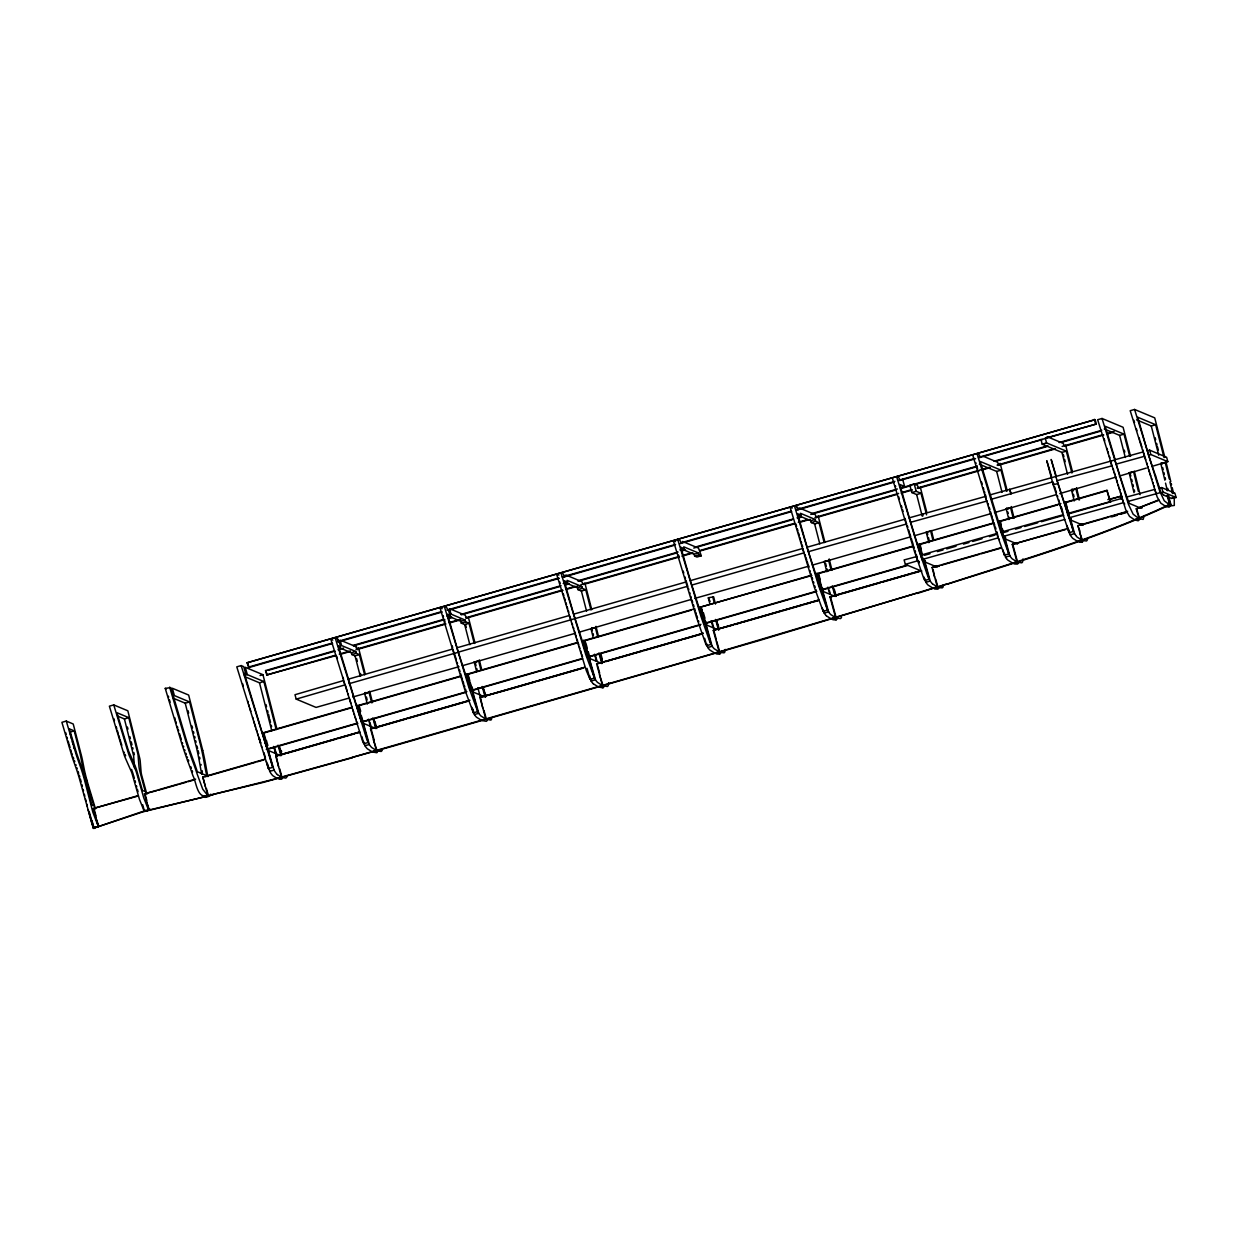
<?xml version="1.0" encoding="UTF-8"?>
<svg xmlns="http://www.w3.org/2000/svg" width="1238" height="1238" viewBox="0 0 1238 1238"><rect width="100%" height="100%" fill="white"/><g stroke="black" fill="none" stroke-linecap="round" stroke-linejoin="round"><path stroke-width="1.5" d="M1022.959 559.715L1022.944 558.926M943.371 585.187L943.387 585.079A28.52 3.064 74 0 0 943.387 584.893M608.601 683.995L608.632 682.664M210.816 794.146C210.94 797.117 201.067 798.17 206.096 796.668M1087.506 539.087L1087.506 539.025A48.653 5.231 74 0 1 1087.243 540.031L1087.196 540.139A94.119 10.121 74 0 1 1086.36 540.991C1082.677 540.031 1074.971 542.275 1081.997 542.275M1022.805 561.232L1022.789 561.278A59.378 6.391 74 0 1 1022.464 562.114A102.646 11.049 74 0 1 1021.69 562.826C1017.946 561.866 1008.784 564.017 1017.327 564.095A102.646 11.049 74 0 0 1018.085 563.414M1170.436 505.677L1169.136 507.178L1165.933 506.45L1174.32 505.46L1174.228 497.072M1139.703 519.418L1138.202 520.796L1135.045 520.006L1139.424 518.737L1143.138 519.403L1144.252 515.565M837.12 618.505L837.12 618.536A90.343 9.718 74 0 1 836.037 619.836M841.484 617.282L841.5 617.236A90.343 9.718 74 0 1 840.416 618.582C836.702 617.762 827.294 619.789 836.068 619.898M604.02 686.44L603.989 686.533A93.098 10.012 74 0 1 602.952 687.74M608.384 685.187L608.353 685.279A93.098 10.012 74 0 1 607.316 686.486L603.092 685.775L599.501 674.71L602.488 685.527L597.629 682.478A93.098 10.012 74 0 1 595.555 679.956L584.135 640.541L594.457 678.115L590.077 679.368L586.332 670.671L556.636 574.215L561.015 572.962L563.244 573.89L564.745 576.784M725.019 651.498L724.988 651.59A69.699 7.505 74 0 1 724.648 652.271A109.934 11.823 74 0 1 723.967 652.844C720.098 651.915 710.86 654.02 719.588 654.113M94.722 827.557L99.102 826.303M1164.834 457.286L1154.729 417.856L1134.581 409.453L1130.201 410.707L1157.174 497.042L1160.78 503.139L1165.329 506.187L1169.693 504.934L1167.233 495.649L1168.424 495.587L1170.854 504.377C1098.911 538.035 1022.34 560.334 946.822 584.351M1167.233 495.649L1168.424 495.587M1170.854 504.377L1170.281 504.129C1095.398 539.319 1015.346 561.588 936.949 587.385L935.727 587.771M1158.428 499.997L1136.236 508.833L1137.583 513.646M1159 500.245L1136.236 508.833M602.875 687.833L598.728 687.028M88.223 809.962L93.314 828.315L142.231 811.648L213.013 794.842M93.314 828.315L142.803 811.896L202.955 797.195M1173.995 498.14L1176.1 497.49L1174.877 493.095L1161.677 487.571L1159.418 488.174M946.234 584.104L917.219 593.451M935.154 587.524L759.033 640.619L392.26 746.344L272.499 779.584L212.425 794.595M916.646 593.203L716.957 652.472L351.994 757.439M1165.685 462.285L1167.836 461.65L1166.614 457.24L1149.622 450.137L1147.394 450.756M1153.491 465.937L1163.55 462.935M1119.338 476.088L1146.311 468.072M1111.755 516.88L1117.156 515.287M1120.746 514.219L1126.147 512.609M1115.732 477.156L1059.759 493.622M343.56 680.56L294.984 694.719L296.207 699.114L344.783 684.954L343.932 681.983M1056.138 494.674L994.454 512.609M347.924 679.291L452.706 649.022L455.073 655.459M349.131 683.686L458.308 652.24L469.032 685.187A81.368 8.759 74 0 0 470.811 690.727L471.57 691.392L466.695 673.812L468.629 674.617M990.818 513.662L914.418 535.745M332.604 643.481L248.977 667.514L246.981 662.794L1095.135 419.636L1096.357 424.03L1045.259 438.159L1046.59 442.925L1066.305 451.158L1071.922 473.055M246.981 662.794L1095.135 419.636M264.437 733.298L262.502 732.478L266.418 746.591A97.214 10.461 74 0 1 265.799 744.642L244.304 673.379L245.774 673.983L243.731 666.663L241.162 665.58L236.783 666.849L268.383 768.597L272.762 767.328L263.276 732.741L351.685 707.331M1130.588 456.342L1123.098 427.28L1102.037 418.475L1097.657 419.728L1125.791 509.901L1129.551 516.416L1134.441 519.743L1138.821 518.49L1138.155 513.894M187.542 760.503A65.134 7.01 74 0 1 181.831 743.806L165.242 688.374L170.813 687.616L186.69 741.253A61.25 6.592 74 0 0 191.859 756.201L194.289 762.856M146.904 794.285A22.702 2.445 74 0 0 145.991 791.005L141.643 775.081A10.693 1.145 74 0 1 141.132 772.404L140.173 760.596A23.243 2.507 74 0 0 139.817 758.569L127.839 710.798L113.757 704.917L109.377 706.171L124.218 755.134A23.243 2.507 74 0 0 125.053 757.362L131.243 771.367A10.631 1.145 74 0 1 132.079 773.642L139.399 799.175L143.809 810.317A22.392 2.414 74 0 0 144.273 810.875L144.382 810.983M248.204 667.189L331.83 643.156M337.401 641.563L441.455 611.665M447.042 610.055L558.539 578.022M562.253 576.954L675.608 544.38M681.179 542.77L790.819 511.279M796.39 509.669L894.888 481.365M898.602 480.298L974.786 458.416M978.515 457.348L1096.357 424.03M338.175 641.888L442.229 611.99M447.816 610.38L559.313 578.347M563.027 577.279L674.524 545.231M680.095 543.637L791.593 511.604M797.164 509.994L893.805 482.232M899.376 480.623L975.559 458.741M979.289 457.673L1042.458 439.505M86.954 780.373A23.321 2.507 74 0 1 84.416 770.144L82.544 760.565A27.948 3.002 74 0 0 81.708 756.728L73.228 723.998L66.279 721.073L61.9 722.327L71.727 755.629A27.948 3.002 74 0 0 73.088 759.699L76.524 769.371A23.522 2.538 74 0 1 79.944 780.528L92.2 824.508L93.918 827.696L98.297 826.427L95.837 817.575L98.406 824.91M448.079 614.961L451.003 614.125L465.117 620.037L465.627 621.863L469.047 623.287L474.247 643.466M1041.669 439.753L1040.895 439.413L1042.21 444.179L1046.59 442.925M447.042 616.153L449.967 615.317L448.435 609.823M563.228 583.454L567.608 582.2L567.097 580.359L581.798 586.503L582.309 588.344L585.744 589.768L590.944 609.947M679.91 549.92L684.289 548.666L683.778 546.84L698.48 552.984L698.99 554.81L701.312 555.785L698.495 548.125L682.494 541.439M798.046 515.983L800.971 515.132L800.46 513.306L815.161 519.449L815.672 521.291L819.03 522.684L824.168 542.631M244.397 675.468L247.321 674.633L263.88 681.55L276.167 729.6M900.227 487.71L904.607 486.457L902.579 479.121M918.782 488.159L917.265 485.265L914.186 483.981L909.806 485.234L911.833 492.554L916.662 494.566L921.026 493.312L926.566 514.838M336.303 655.521L266.774 674.958L265.551 670.563L334.306 650.801M338.036 649.733L343.607 648.124M352.892 645.462L443.947 619.294M447.676 618.226L451.39 617.158M460.675 614.497L561.031 585.651M564.745 584.584L568.459 583.516M577.744 580.854L678.099 552.009M681.813 550.941L685.527 549.873M694.828 547.211L793.31 518.908M797.024 517.84L800.738 516.772M811.896 513.569L897.38 489.01M901.094 487.942L977.277 466.045M994.006 461.248L1047.905 445.757M1059.047 442.554L1101.789 430.267M268.182 670.346L335.08 651.126M353.666 645.787L444.721 619.619M448.45 618.551L452.164 617.483M461.449 614.806L559.947 586.518M565.518 584.909L569.232 583.841M578.517 581.179L677.016 552.875M693.744 548.063L792.227 519.774M797.798 518.165L801.512 517.097M810.813 514.435L896.297 489.861M901.868 488.267L911.153 485.59M914.882 484.522L976.194 466.912M996.636 461.031L1046.806 446.609M1061.678 442.337L1100.706 431.134M260.042 675.53L262.951 674.695L276.972 729.259M266.774 674.958L335.529 655.196M339.243 654.128L350.4 650.925M355.971 649.316L445.169 623.689M448.883 622.621L460.041 619.418M465.612 617.824L562.238 590.046M565.967 588.979L575.252 586.317M580.823 584.707L679.322 556.419M683.036 555.351L692.321 552.674M699.764 550.539L794.533 523.303M798.247 522.235L807.532 519.573M814.975 517.438L898.602 493.405M902.316 492.337L911.601 489.66M917.172 488.066L989.657 467.237M997.085 465.101L1054.699 448.558M1062.127 446.423L1103.012 434.662M1106.726 433.594L1114.154 431.458M74.218 730.869L69.359 728.857L76.214 751.915A20.365 2.197 74 0 0 77.205 754.901L80.764 764.945A31.136 3.358 74 0 1 85.298 779.708L86.923 785.821A69.839 7.521 74 0 1 88.393 791.716L90.157 798.928A48.437 5.215 74 0 0 91.689 805.01L93.794 805.892A48.437 5.215 74 0 0 91.922 799.671L85.995 780.002A31.136 3.358 74 0 1 82.451 765.657L80.64 756.325A20.365 2.197 74 0 0 80.037 753.524L74.218 730.869L69.839 732.122L70.937 736.239M340.017 654.453L349.317 651.776M356.745 649.641L445.943 624.014M449.657 622.946L460.815 619.743M466.386 618.149L563.011 590.371M566.741 589.303L577.883 586.1M678.238 557.27L583.454 584.506L581.814 581.659L565.812 574.974M681.952 556.202L693.094 552.999M700.538 550.864L795.307 523.628M799.021 522.56L810.178 519.356M815.749 517.763L897.504 494.256M901.233 493.188L912.375 489.985M917.946 488.391L979.273 470.765M982.987 469.697L990.431 467.562M997.859 465.426L1055.472 448.868M1103.785 434.987L1064.757 446.206L1063.117 443.359L1047.116 436.674M1107.499 433.919L1113.07 432.325M338.995 647.551L351.36 652.72L355.739 651.467L356.25 653.293L359.407 654.608L364.622 674.818M448.388 616.122L460.753 621.29L465.117 620.037M564.358 582.293L577.434 587.756L581.798 586.503M681.039 548.774L694.1 554.237L698.48 552.984M799.346 515.937L810.782 520.703L815.161 519.449M117.595 716.09L124.419 718.938L128.798 717.669L137.836 753.896A15.661 1.687 74 0 1 138.068 755.273L139.012 766.987A18.261 1.965 74 0 0 139.894 771.537L145.31 791.624L142.401 790.417L136.644 770.175A18.261 1.965 74 0 0 134.896 765.27L128.737 751.373A15.661 1.687 74 0 1 128.179 749.872L116.867 712.686L128.798 717.669M911.833 492.554L916.213 491.3L921.026 493.312M351.36 652.72L351.871 654.546L356.25 653.293M460.753 621.29L461.263 623.116L465.627 621.863M577.434 587.756L577.929 589.598L582.309 588.344M694.1 554.237L694.611 556.063L698.99 554.81M810.782 520.703L811.292 522.544L815.672 521.291M173.397 698.263L185.22 703.199L189.584 701.946L200.85 746.328A57.521 6.19 74 0 1 203.744 760.194L205.028 767.343A52.94 5.695 74 0 0 206.777 775.684L197.322 771.723A52.94 5.695 74 0 0 194.289 762.809M1136.608 419.868L1151.263 425.98L1155.642 424.727L1164.03 457.627M1104.234 428.952L1119.632 435.389L1124.011 434.136L1129.69 456.234M244.598 676.582L259.5 682.819L263.88 681.55M701.312 555.785L696.932 557.038L694.611 556.063M1042.21 444.179L1061.925 452.412L1066.305 451.158M351.871 654.546L355.027 655.877L359.407 654.608M811.292 522.544L814.65 523.953L819.03 522.684M979.304 464.173L996.667 471.43L1001.047 470.177L1006.432 491.115M461.263 623.116L464.668 624.556L469.047 623.287M577.929 589.598L581.38 591.037L585.744 589.768M457.07 647.768L569.356 615.487M585.311 641.098L583.377 640.278L588.251 657.873L587.462 657.177A81.275 8.743 74 0 1 585.682 651.652L573.689 614.141L686.053 581.968M700.058 606.759L704.298 624.076A78.768 8.48 74 0 1 702.348 618.01L690.386 580.622L802.797 548.465L804.035 552.953M989.796 494.952L1115.237 459.871L1105.194 426.274L1124.011 434.136M458.292 652.163L687.276 586.363M691.655 585.11L804.019 552.86M991.019 499.347L1052.594 481.938M1069.957 518.877L1073.423 531.442L1069.059 532.696L1053.182 484.723L1057.856 483.594L1051.17 459.468L1056.262 476.367M1164.881 480.236L1160.764 463.399L1165.809 462.408M1129.149 472.808L1134.178 471.833L1129.149 472.808L1134.008 492.662M1164.339 462.826L1160.764 463.399M1074.197 500.972L1071.458 489.846L1076.472 488.855L1073.547 489.691M1006.215 508.864L1011.214 507.874L1006.215 508.864L1008.846 519.527M367.284 704.082L364.606 693.311L458.756 666.756M474.231 661.99L479.23 660.984L474.231 661.99L476.599 671.507M691.083 599.471L579.121 632.2M694.688 598.434L808.77 566.168M826.752 571.646L824.214 561.387L829.212 560.381M928.84 542.662L926.21 532L931.208 531.009M369.62 692.321L364.606 693.311M575.484 633.237L462.408 665.704M812.407 565.116L910.766 536.781M461.062 675.902L358.076 705.505L368.243 742.521L363.802 743.651A27.035 2.909 74 0 1 362.425 740.695L330.856 639.303L332.805 640.108M577.744 642.383L467.453 674.076L477.76 711.602L473.38 712.856L464.637 689.226L439.985 607.75L442.183 608.678M584.135 640.541L694.425 608.848M675.546 541.625L673.333 540.697L696.499 617.406L705.459 643.156A30.563 3.281 74 0 0 706.697 645.648L711.076 644.41L700.816 607.022L811.107 575.33M913.195 545.989L817.498 573.488L819.726 581.551M993.418 522.947L919.586 544.147L922.635 555.522M1060.889 503.556L999.809 521.105L1002.826 532.371M1110.734 502.21L1106.911 490.325L1065.438 502.241L1068.951 515.302M352.257 707.579L263.849 732.989L265.644 739.426M461.65 676.149L358.649 705.737L360.212 713.583M578.332 642.615L468.041 674.308L469.821 680.761M584.723 640.789L691.33 610.148M811.695 575.562L700.816 607.022M922.016 543.869L993.99 523.179M1057.763 504.856L1000.381 521.337L1001.341 526.986M1067.821 501.963L1107.499 490.573M1107.84 499.61L1121.04 496.221L1110.223 499.332M924.446 555.32L930.017 553.726M937.445 551.591L943.016 549.981M946.73 548.914L956.015 546.252M963.443 544.116L969.014 542.507M972.728 541.455L982.013 538.778M989.441 536.642L995.012 535.048M1002.44 532.913L1008.011 531.303M1015.439 529.168L1021.01 527.574M1024.724 526.506L1037.723 522.776M1041.437 521.709L1063.721 515.302M1067.435 514.234L1110.146 501.963L1106.911 490.325M266.263 749.284L357.287 723.131M362.858 721.537L466.881 691.64M470.595 690.572L582.046 658.554M587.617 656.945L700.925 624.385M704.639 623.318L816.09 591.3M821.661 589.69L907.114 565.147M266.851 749.532L357.859 723.379M363.43 721.769L465.596 692.413M471.167 690.819L582.618 658.786M588.205 657.192L699.656 625.159M705.227 623.565L816.678 591.532M822.249 589.938L907.702 565.379M1127.803 501.483L1160.501 492.585L1162.188 493.297A72.64 7.815 74 0 0 1163.674 495.076M933.885 566.509L936.918 565.642L938.868 566.462M1012.576 543.9L1017.141 542.6M1079.737 524.603L1082.77 523.736M95.945 817.56L93.423 808.476L137.805 795.725M142.649 804.654L144.413 810.998L148.777 809.745L144.475 793.806L195.635 779.104M187.542 760.488L190.327 768.086A45.342 4.875 74 0 1 192.896 775.638C196.455 782.106 197.059 799.423 207.845 795.554L202.815 777.046L265.04 759.157M267.656 764.016L269.76 771.444A40.452 4.348 74 0 0 270.766 773.162A87.403 9.409 74 0 0 273.01 775.824L277.08 778.377L281.459 777.108L275.734 756.093L359.237 732.091M373.536 739.643L370.533 728.842L469.96 700.275M470.192 682.401L478.766 713.289A67.177 7.227 74 0 0 479.725 714.62L479.756 714.666A109.687 11.807 74 0 0 480.948 715.997L485.822 719.046L479.926 697.412L583.98 667.514M599.594 674.695L596.608 663.893L702.967 633.33M706.697 643.729L707.703 647.35A69.699 7.505 74 0 0 708.662 648.681L708.693 648.727A109.934 11.823 74 0 0 709.885 650.058L714.759 653.107L719.139 651.838L713.274 630.359L818.643 600.09M826.411 615.874L831.24 618.892L835.619 617.638L829.955 596.84L921.087 570.641M924.863 578.672L925.869 582.293A64.19 6.902 74 0 0 926.844 583.671A106.747 11.482 74 0 0 928.144 585.141L932.957 588.143L937.321 586.889L932.059 567.499L1000.412 547.861M1006.494 558.57A102.646 11.049 74 0 0 1007.902 560.149L1012.607 563.104L1016.986 561.851L1012.266 544.441L1068.162 528.394M1068.688 529.477L1070.236 534.955A48.653 5.231 74 0 0 1071.164 536.41L1071.288 536.58A94.119 10.121 74 0 0 1072.882 538.437L1077.431 541.3L1081.811 540.047L1077.896 525.593L1127.663 511.294M281.66 754.406L359.685 731.998M376.398 727.186L469.279 700.507M484.135 696.236L584.444 667.406M601.157 662.609L703.323 633.252M718.179 628.981L818.488 600.151M835.217 595.354L920.654 570.795M1138.929 508.261L1141.854 507.503A14.655 1.578 74 0 1 1141.931 508.153M93.423 808.476L138.393 795.957M144.475 793.806L156.561 790.742M158.216 790.262L178.04 784.567M179.696 784.087L186.304 782.199M187.959 781.72L194.567 779.816M204.858 776.86L207.783 776.025M209.439 775.545L237.541 767.467M239.182 767.003L255.709 762.252M257.365 761.772L263.973 759.869M275.734 756.093L277.188 756.078M278.844 755.598L285.452 753.694M287.108 753.23L306.947 747.535M308.587 747.056L336.69 738.978M338.345 738.513L354.857 733.763M356.513 733.283L359.825 732.339M370.533 728.842L376.352 727.588M377.992 727.108L406.095 719.046M407.751 718.566L435.838 710.488M437.494 710.024L468.893 701.002M479.926 697.412L505.243 690.556M506.899 690.077L534.986 681.999M536.642 681.534L582.912 668.226M604.392 662.051L596.608 663.893M606.047 661.587L612.655 659.684M614.311 659.204L634.135 653.509M635.79 653.03L642.398 651.142M644.054 650.662L682.061 639.736M683.716 639.272L701.884 634.042M713.274 630.359L733.283 625.02M734.939 624.54L741.547 622.652M743.202 622.172L781.209 611.247M782.865 610.783L802.688 605.072M804.344 604.608L810.952 602.705M812.608 602.225L819.216 600.337M829.955 596.84L832.431 596.53M834.087 596.051L840.695 594.163M842.351 593.683L880.357 582.758M882.013 582.293L901.837 576.583M903.492 576.119L910.1 574.215M911.756 573.736L921.676 570.888M939.735 565.704L932.059 567.499M941.499 565.193L979.506 554.268M981.161 553.788L1001 548.094M1012.266 544.441L1065.438 529.585M1080.31 525.299L1100.149 519.604M1101.805 519.14L1108.412 517.236M1110.053 516.757L1126.58 512.006M1070.189 534.878L1074.569 533.624A48.653 5.231 74 0 0 1075.543 535.141L1075.652 535.327M972.681 454.934L995.94 531.783L1004.436 555.197L1008.815 553.943L1003.832 535.977M1004.498 553.51L1005.488 557.085L1009.899 555.893A59.378 6.391 74 0 0 1010.858 557.27A102.646 11.049 74 0 0 1012.282 558.895L1016.986 561.851M892.258 477.899L914.464 551.467L923.548 577.821A28.52 3.064 74 0 0 924.771 580.374L929.227 579.276L923.656 559.174M792.227 508.091L790.076 507.193L814.325 587.307L823.177 611.386L827.557 610.117L819.633 581.566M925.869 582.293L930.249 581.04A64.19 6.902 74 0 0 931.224 582.417A106.747 11.482 74 0 0 932.524 583.887M269.652 771.259L274.124 770.175A40.452 4.348 74 0 0 275.146 771.908L275.176 771.939A87.403 9.409 74 0 0 277.389 774.57M823.208 609.56L824.183 613.089L828.593 611.881M363.91 742.057L364.916 745.663L369.388 744.549A60.368 6.5 74 0 0 370.239 745.802L370.363 745.972A104.998 11.297 74 0 0 371.802 747.582L376.429 750.46L373.427 739.659L377.033 750.708L381.056 751.466A104.998 11.297 74 0 0 381.861 750.785L381.908 750.677A60.368 6.5 74 0 0 382.202 749.919L377.853 751.064M472.87 709.095L474.386 714.543L478.766 713.289M595.447 679.786L591.068 681.039L589.567 675.577M707.811 647.505L712.19 646.251A69.699 7.505 74 0 0 713.042 647.428L713.073 647.459A109.934 11.823 74 0 0 714.264 648.789L719.139 651.838M149.86 809.033A14.005 1.501 74 0 1 149.844 809.203L149.721 809.698A22.392 2.414 74 0 1 149.488 809.977L145.016 811.246A22.392 2.414 74 0 0 145.341 810.952L145.434 810.581A14.005 1.501 74 0 0 145.48 810.286M938.806 587.694L943.186 586.441A64.19 6.902 74 0 1 942.83 587.261A106.747 11.482 74 0 1 942.103 587.895C938.28 587.029 929.057 589.009 937.739 589.164A106.747 11.482 74 0 0 938.342 588.7M376.429 750.46L372.05 751.714L367.423 748.851A104.998 11.297 74 0 1 365.999 747.241L365.86 747.071A60.368 6.5 74 0 1 365.009 745.818L364.916 745.663M377.033 750.708L372.653 751.977L376.692 752.719A104.998 11.297 74 0 0 377.42 752.131M904.993 519.171L807.176 547.211M922.48 557.054L923.703 561.479L922.14 559.607L909.326 517.824L985.866 496.314L985.371 494.674M800.971 515.132L797.597 513.739L808.399 551.684L906.85 523.906M910.595 522.312L987.274 500.957M916.94 556.481L904.111 559.947L905.334 564.342L921.567 571.12M920.917 555.135L996.992 533.439M905.334 564.342L917.76 560.783M922.14 559.53L998.215 537.834M349.07 698.062L316.046 707.409L296.207 699.114M352.722 697.025L367.377 692.862M1005.55 537.756L1003.585 536.936L1002.78 533.996L1003.724 538.205A37.682 4.054 74 0 1 1003.306 536.952L1001.325 532.092L1063.055 514.76M1002.61 536.58L1064.788 519.449M352.582 757.687L263.106 782.462L202.382 796.963M1067.466 513.522L1122.139 498.31M1068.688 517.917L1123.361 502.705L1122.526 499.734M1112.266 465.751L1057.144 480.638L1066.119 508.307A75.286 8.093 74 0 0 1067.775 513.43L1069.168 518.196M1114.819 459.778L1142.937 451.978M1116.042 464.173L1144.16 456.373M1155.642 424.727L1137.737 417.237L1148.555 455.197L1150.829 454.532L1167.836 461.65M1126.58 497.072L1154.141 489.567M1160.625 492.569L1162.9 491.966L1176.1 497.49M486.426 719.309L490.65 720.067A109.687 11.807 74 0 0 491.316 719.51M482.046 720.562L486.271 721.321A109.687 11.807 74 0 0 486.952 720.764A67.177 7.227 74 0 0 487.323 719.959M208.448 795.802L206.39 788.405M1148.555 455.197L1155.565 475.965M1144.841 456.729L1142.674 449.642M1159.697 488.205L1160.501 492.585M1172.479 497.599L1174.166 498.295M1163.72 495.154L1171.705 498.496A72.64 7.815 74 0 0 1172.494 497.63M1140.399 508.029L1129.273 503.386A14.655 1.578 74 0 1 1128.685 501.994L1126.828 496.871A55.989 6.02 74 0 1 1123.996 488.221L1114.726 459.654M1057.856 483.594L1073.423 531.442M1053.105 482.17L1054.002 484.553M1053.182 484.723L1046.791 460.722L1051.495 476.321M983.266 456.265L997.488 462.207L998.989 465.117M980.419 457.348L978.902 454.454L977.061 453.681L1000.319 530.529L1008.815 553.943M1001.047 470.177L980.202 461.464L1000.784 529.183A87.79 9.44 74 0 0 1001.774 532.278L1001.325 532.092M1066.614 502.798L1064.68 501.978L1068.239 514.853M1066.97 508.122L1066.026 502.489M1069.214 518.072L1071.18 518.892M1083.095 525.237L1071.489 520.378L1071.102 519.001M1077.896 525.593L1079.985 531.241M1079.799 532.835L1082.414 540.294M1000.985 521.647L999.051 520.842L1002.269 532.479M900.196 480.39L898.695 477.497L896.637 476.645L918.844 550.214L927.912 576.568A28.52 3.064 74 0 0 929.15 579.121L929.227 579.276M904.607 486.457L899.794 484.445L909.326 517.824M997.395 533.532L998.23 537.911M999.406 539.629L999.345 539.459A37.682 4.054 74 0 1 999.205 539.041M920.763 544.705L918.828 543.9L922.047 555.537M921.118 550.028L920.174 544.395M799.175 507.905L815.177 514.59L816.678 517.499M923.378 559.978L925.328 560.799M937.243 567.143L925.637 562.284L925.25 560.907M934.644 577.202L933.081 569.356M808.399 551.684L818.937 584.011A75.951 8.171 74 0 0 821.042 590.541L816.74 573.225L818.674 574.045L820.129 579.307M833.499 595.788L823.549 591.625L822.574 588.112M681.426 543.265L679.925 540.356L677.712 539.443L700.878 616.153L709.838 641.903A30.563 3.281 74 0 0 711.076 644.394M684.289 548.666L680.854 547.242L690.386 580.622M687.91 586.704L685.991 580.405M703.06 615.069L701.838 608.864M716.817 629.306L706.867 625.144L705.892 621.631M556.636 574.215L558.864 575.144M567.608 582.2L564.172 580.761L573.689 614.141M595.927 627.465L591.563 628.734M449.471 608.632L465.132 615.178L466.649 618.072M448.063 610.319L446.562 607.425L444.365 606.496L469.016 687.957L477.76 711.602M449.967 615.317L447.506 614.296L458.308 652.24M341.827 640.789L355.755 646.607L357.256 649.501L356.544 646.948M355.739 651.467L341.611 645.555L340.094 640.061M482.82 708.244L480.499 697.659M265.551 670.563L267.547 675.283M262.951 674.695L245.294 667.313L247.321 674.633M364.127 723.642L375.733 728.486L372.808 717.932M165.242 688.374L166.434 688.87M189.584 701.946L174.388 695.586L172.361 688.266L188.656 695.06L202.707 750.352M265.412 740.819L274.031 769.99M269.311 750.878L280.933 755.722L278.008 745.183M278.55 766.616L276.306 756.325M202.815 777.046L205.276 786.316M146.579 801.806L149.38 809.992M207.767 795.523L202.753 789.24L197.275 774.369A45.342 4.875 74 0 0 194.691 766.786L191.921 759.234A65.134 7.01 74 0 1 186.195 742.552L169.621 687.121M1169.693 504.934L1164.277 500.802L1159.789 491.331L1134.581 409.453M1138.821 518.49L1133.126 514.172L1128.422 504.237L1102.037 418.475M1081.811 540.047L1077.261 537.199A94.119 10.121 74 0 1 1075.667 535.342M937.321 586.889L932.524 583.903M835.619 617.638L830.791 614.605A90.343 9.718 74 0 1 828.609 611.943M598.124 686.781L593.25 683.732M481.443 720.299L476.584 717.266A109.687 11.807 74 0 1 475.377 715.935L475.346 715.889A67.177 7.227 74 0 1 474.386 714.543M281.459 777.108L277.405 774.632M148.761 809.729L148.653 809.621A22.392 2.414 74 0 1 148.189 809.064L143.778 797.922L136.443 772.388A10.631 1.145 74 0 0 135.623 770.113L129.433 756.109A23.243 2.507 74 0 1 128.597 753.88L113.757 704.917M98.251 826.38L92.835 812.174L84.323 779.275A23.522 2.538 74 0 0 80.888 768.117L77.468 758.445A27.948 3.002 74 0 1 76.106 754.375L66.279 721.089M824.183 613.089L824.214 613.15A90.343 9.718 74 0 0 826.396 615.797M1005.488 557.085L1005.535 557.146A59.378 6.391 74 0 0 1006.479 558.524M1074.569 533.624L1070.065 517.391M594.457 678.115L585.682 654.422L561.015 572.962M590.062 679.322L587.013 668.303M827.495 610.009L818.705 586.054L794.456 505.94L796.591 506.837L798.108 509.731L797.396 507.162M368.243 742.521L368.166 742.398A27.035 2.909 74 0 1 366.804 739.442L335.235 638.034L337.169 638.854L338.686 641.748L337.974 639.179M272.762 767.328L241.162 665.58M125.626 755.722L125.084 754.437M188.331 759.792L188.78 760.968M74.373 760.457L74.837 761.741M73.738 758.693L73.166 757.114M75.843 764.62L76.122 765.394M918.519 561.34L919.323 562.733L918.952 561.356M132.265 771.429L133.24 774.446M916.213 554.222L916.646 555.568M581.303 652.906L580.622 650.739M121.819 745.23L121.169 743.171M1150.814 476.026L1149.994 473.427M1119.229 488.236L1119.632 489.49M1061.539 508.911L1060.889 506.837M995.971 529.075L995.29 526.893M697.52 617.855L696.808 615.58M464.204 685.016L464.652 686.456A81.368 8.759 74 0 0 464.869 687.136M355.275 717.313L355.708 718.705A79.418 8.542 74 0 0 355.925 719.371M181.352 739.504L180.655 737.291M1118.595 486.209L1118.146 484.77M915.052 550.492L915.532 552.04M813.397 581.581L813.877 583.113M463.724 683.515L462.966 681.117M354.579 715.084L354.068 713.506M71.247 751.327L70.798 749.903M1149.545 472.003L1148.849 469.744M1059.682 502.999L1060.424 505.367M994.021 522.838L994.795 525.33M914.263 548.016L913.721 546.252L818.07 573.736L820.314 581.798M812.097 577.388L812.639 579.136M695.756 612.237L696.298 613.955M579.369 646.731L579.895 648.403M260.537 743.063L259.81 740.726M1148.353 468.134L1147.827 466.447M1116.645 479.973L1117.419 482.464M1058.614 499.548L1059.171 501.313M992.891 519.202L993.464 521.059M913.149 544.395L912.236 541.439M810.921 573.643L811.524 575.562M694.611 608.554L695.199 610.442M578.254 643.126L578.827 644.967M461.294 675.716L460.675 673.72M461.882 677.604L462.439 679.399M353.016 710.086L353.557 711.835M180.299 736.115L179.51 733.608M120.813 742.042L120.055 739.566M1146.697 462.811L1146.992 463.755M1114.293 472.359L1114.927 474.402M1115.531 476.351L1116.103 478.208M1055.813 490.465L1056.478 492.647M1057.438 495.742L1057.747 496.732M990.632 511.928L990.988 513.043M991.653 515.194L992.272 517.236M909.837 533.686L910.564 536.023M911.245 538.267L911.911 540.402M808.244 564.961L808.956 567.283M809.977 570.563L810.302 571.616M691.98 600.028L692.692 602.302M693.357 604.484L694.007 606.574M575.67 634.784L576.351 637.013M577.016 639.148L577.651 641.191M458.292 665.982L458.648 667.158M459.36 669.449L460.025 671.646M350.88 703.199L350.215 701.018M351.84 706.294L352.134 707.269M258.757 737.322L259.299 739.071M1145.15 457.781L1145.8 459.855M1113.302 469.14L1113.643 470.239M1054.745 487.014L1055.457 489.335M988.017 503.402L988.419 504.717M989.193 507.24L989.936 509.623M908.707 529.988L909.466 532.479M806.727 560.009L805.907 557.332M807.114 561.294L807.872 563.77M689.69 592.538L690.092 593.853M690.866 596.407L691.253 597.644M573.411 627.449L573.813 628.749M574.571 631.241L574.943 632.448M457.147 662.284L457.534 663.553M348.017 693.853L348.404 695.106M349.147 697.551L349.859 699.888M256.328 729.414L256.978 731.534M257.597 733.546L258.185 735.48M907.469 525.98L907.887 527.342M805.056 554.516L805.489 555.955M688.405 588.329L688.839 589.768M572.157 623.364L572.59 624.772M455.507 656.898L456.358 659.668M346.377 688.467L347.213 691.237M253.805 721.181L254.564 723.657M254.935 724.864L255.647 727.186M178.241 729.461L178.69 730.9M1141.436 445.603L1141.869 446.995M1109.418 456.389L1109.867 457.843M905.179 518.443L906.216 523.659M571.275 620.439L569.325 615.394M345.402 685.295L345.928 687.028M252.614 717.22L253.016 718.582M177.313 726.412L177.792 727.975M119.653 738.235L118.771 735.341M1140.105 441.146L1141.003 444.163M1108.01 451.715L1108.49 453.325M983.297 487.834L983.839 489.629M984.365 491.378L984.875 493.049M801.032 541.254L801.59 543.111M802.131 544.906L802.657 546.639M684.924 576.862L685.465 578.657M568.242 610.427L568.784 612.237M452.133 645.772L452.659 647.52M343.003 677.341L343.53 679.089M249.875 708.182L250.834 711.386M133.534 775.421L134.354 778.176M70.04 747.412L69.158 744.471M1139.13 437.912L1139.625 439.552M1106.989 448.326L1107.515 450.044M981.579 482.062L982.167 484.058M901.326 505.599L901.929 507.626M902.517 509.592L903.09 511.48M799.872 537.354L800.46 539.335M683.19 571.058L683.778 573.055M565.89 602.566L566.509 604.624M567.097 606.635L567.685 608.554M247.755 701.095L248.312 702.952M248.853 704.747L249.364 706.496M175.796 721.352L176.322 723.1M1136.407 428.797L1136.979 430.747M1104.141 438.794L1104.76 440.821M898.695 496.778L899.376 499.1M797.287 528.719L797.968 530.978M798.618 533.176L799.253 535.296M563.197 593.544L563.909 595.911M564.59 598.202L565.24 600.415M174.697 717.653L175.254 719.541M117.316 730.451L118.306 733.778M1133.9 420.316L1134.55 422.545M976.828 466.107L977.571 468.614M795.864 523.937L796.591 526.367M678.409 555.026L679.167 557.549M444.303 619.495L445.076 622.11M336.705 656.202L337.417 658.662M242.602 683.716L243.313 686.162M975.838 462.733L976.055 463.507M895.414 485.698L895.708 486.689M559.793 582.015L560.149 583.253M443.127 615.549L443.498 616.787M116.248 726.814L116.79 728.671M68.136 741.051L68.833 743.388M168.368 696.158L168.678 697.195M169.436 699.795L170.132 702.194M113.85 718.628L114.469 720.795M67.007 737.136L67.394 738.498M65.722 732.726L66.171 734.258M95.527 808.956L90.003 790.68A62.21 6.701 74 0 1 88.378 785.325L86.954 780.373M1167.836 495.339L1170.281 504.129M1167.805 495.896L1170.297 505.181M1161.677 487.571L1162.9 491.966M1149.622 450.137L1150.829 454.532M1154.853 489.273L1156.122 493.854M1136.824 509.066L1139.424 518.737M1120.467 495.989L1121.38 499.301M1110.347 460.907L1111.616 465.488M1094.361 419.311L1095.584 423.706M1068.069 510.18L1069.075 513.785M1068.007 513.677L1068.812 516.617M1067.063 525.516L1069.059 532.696M1061.229 506.574L1062.606 511.557M1009.883 489.459L1011.106 493.854M1009.589 489.335L1010.796 493.73M1017.079 542.708L1017.466 544.086L1005.86 539.242L1005.473 537.865M1012.854 544.689L1017.11 560.365M1002.44 529.028L1003.43 532.603M1004.42 536.162L1009.868 555.816M1002.935 549.811L1004.436 555.197M985.371 496.113L986.222 499.162M914.186 483.981L916.213 491.3M935.696 579.075L937.924 587.137M924.229 559.328L930.249 581.04M923.842 576.877L924.848 580.529M916.507 556.295L917.776 560.86M834.273 589.257L836.254 596.407M833.174 587.23L835.619 596.051M832.23 585.93L835.155 596.468M829.29 590.247L830.265 593.776M827.851 587.183L829.8 594.209M830.543 597.072L836.223 617.886M820.237 581.814L828.562 611.835M822.187 607.812L823.177 611.386M718.628 626.505L716.493 620.749L718.999 629.802M715.549 619.449L718.473 630.003M712.129 622.018L713.63 627.434M711.169 620.702L713.119 627.743M713.862 630.606L716.338 639.551M716.756 641.361L719.742 652.101M703.447 612.841L704.917 618.118M704.066 617.158L712.082 646.081M704.67 638.344L706.712 645.663M600.801 653.788L602.272 659.065M602.473 661.912L599.826 654.283L602.333 663.367M598.867 652.983L601.792 663.522L590.186 658.678L588.236 651.637M595.447 655.536L596.948 660.999M594.488 654.237L596.437 661.262M597.675 665.936L599.672 673.132M585.791 642.847L587.261 648.124M485.791 695.431L483.145 687.802L485.652 696.886M482.186 686.502L485.11 697.056L473.504 692.212L472.049 686.935M477.822 687.755L480.251 696.561M483.919 710.303L485.915 717.498M449.982 610.473L451.003 614.125M471.848 707.331L473.38 712.856M374.851 721.305L376.863 728.532M373.752 719.247L376.244 728.238M369.883 722.296L370.874 725.886M368.429 719.201L370.858 727.99M371.121 729.089L374.108 739.891M360.707 711.324L359.237 706.047L357.302 705.242L361.651 722.296A79.418 8.542 74 0 1 360.088 717.436L338.376 645.834L340.574 646.747L339.042 641.253M361.31 715.626L369.295 744.394M361.852 736.548L363.864 743.775M279.556 746.731L281.521 753.803M278.952 746.483L280.964 753.71M274.573 747.737L276.585 754.963M274.681 749.083L275.687 752.673M273.629 746.437L276.059 755.226M279.633 768.612L281.583 775.622M247.755 663.119L248.977 667.514M266.387 740.324L267.857 745.601M263.973 752.689L265.443 757.981M266.418 761.525L268.383 768.597M259.113 737.291L260.584 742.599M259.067 737.817L260.568 743.187M145.047 794.053L146.827 800.444M135.081 780.698L135.499 782.261M93.995 808.708L96.022 815.981M91.952 820.608L93.918 827.696M89.322 812.035L93.902 828.547M138.037 791.67L137.372 789.225M81.182 781.905L80.919 780.961A31.136 3.358 74 0 0 80.393 779.042M136.459 785.774L136.784 787.012M124.419 718.938L133.456 755.165A15.661 1.687 74 0 1 133.704 756.526L134.23 764.341M71.324 737.709L71.696 739.101M81.894 784.583L82.342 786.269M358.478 647.753L365.396 674.401M259.5 682.819L271.787 730.853M188.037 710.658L188.671 713.073M185.22 703.199L196.471 747.582A57.521 6.19 74 0 1 199.364 761.447L200.649 768.597A52.94 5.695 74 0 0 201.779 774.152M127.406 727L127.963 729.105M72.392 741.732L73.011 744.131M1151.263 425.98L1158.737 455.213M1119.632 435.389L1125.311 457.487M1065.593 445.092L1072.309 471.074M1061.925 452.412L1067.558 474.309M1000.134 463.322L1007.252 490.913M996.667 471.43L1002.053 492.368M920.36 487.385L926.86 512.517M916.662 494.566L922.186 516.091M818.117 515.828L824.957 542.259M814.65 523.953L819.788 543.884M584.831 582.912L591.733 609.56M581.38 591.037L586.58 611.201M468.397 617.422L475.021 643.079M465.534 624.494L466.262 627.279M464.668 624.556L469.867 644.719M356.606 658.601L357.302 661.293M355.027 655.877L360.243 676.087M1063.303 454.392L1063.953 456.899M1064.587 459.329L1065.191 461.681M1155.178 437.741L1155.673 439.676M1124.305 450.121L1124.816 452.087M360.444 673.457L361.016 675.669M266.031 704.592L266.557 706.65M192.014 726.01L192.509 727.898M129.959 736.796L130.408 738.544M73.584 746.313L74.079 748.278M1156.617 443.374L1157.066 445.123M1157.499 446.825L1158.319 450.044M922.48 513.77L923.006 515.859M267.547 710.535L268.027 712.392M268.476 714.187L269.342 717.591M269.76 719.216L270.534 722.296M193.422 731.503L193.855 733.221M131.259 741.841L132.017 744.874M829.181 558.942L831.982 570.207M595.989 626.366L598.496 636.44M591.609 627.62L592.383 630.73M479.292 659.885L481.799 669.959M369.667 691.222L372.499 702.565M368.986 692.057L371.663 702.828M365.287 692.475L365.674 694.054M271.261 725.205L271.617 726.598M1134.333 471.198L1140.09 494.705M1129.954 472.452L1130.263 473.69M1076.503 487.71L1079.521 499.92M1072.123 488.964L1072.804 491.687M1011.214 506.543L1014.123 518.304M1010.579 507.611L1013.226 518.273M1006.834 507.797L1007.206 509.267M931.409 530.529L933.792 540.108M930.574 530.746L932.926 540.248M927.045 531.783L927.773 534.723M828.593 560.118L831.131 570.393M825.576 563.275L826.288 566.168M712.717 596.67L714.311 603.123M710.101 601.42L708.291 597.737L713.661 596.902L715.456 604.113M708.337 597.923L709.947 604.376M595.37 627.418L597.675 636.734M593.11 633.639L593.466 635.032M590.99 628.672L593.296 637.988M478.611 660.736L480.978 670.253M475.315 662.717L476.057 665.719M366.433 697.056L367.144 699.888M194.675 736.455L195.047 737.972M1165.747 460.954L1170.792 481.567M1165.144 462.13L1169.26 478.967M1161.646 463.368L1161.925 464.482M1133.528 471.554L1138.387 491.409M1130.573 474.897L1130.851 476.073M1075.837 488.592L1078.577 499.719M1073.439 494.256L1074.042 496.686M1007.902 512.068L1008.227 513.414M928.469 537.493L929.104 540.108M826.969 568.892L827.603 571.461M476.769 668.551L477.094 669.897M1162.714 467.67L1163.209 469.666M1163.906 472.514L1164.339 474.309M1131.687 479.4L1132.197 481.489M1132.925 484.46L1133.389 486.333M1009.171 517.205L1009.465 518.397M195.774 740.881L196.115 742.243M1165.159 477.651L1165.546 479.214M1134.24 489.846L1134.642 491.471M132.714 747.659L133.023 748.975M84.354 794.301L84.803 796.189M85.515 799.098L85.778 800.181A48.437 5.215 74 0 0 86.041 801.234M281.305 750.538L281.459 751.187A97.214 10.461 74 0 1 281.614 751.837M197.028 746.065L197.585 748.402M1171.256 483.547L1171.55 484.785M1167.728 488.36L1168.099 489.969M133.874 752.549L134.354 754.654M1172.231 487.648L1173.5 493.358M198.095 750.568L198.343 751.605M202.428 772.203L202.15 770.655M134.648 768.241L134.323 765.718M1165.531 483.13A37.867 4.07 74 0 1 1167.295 490.728M1154.42 487.045A37.867 4.07 74 0 1 1153.986 485.776M1153.243 483.547A37.867 4.07 74 0 1 1152.826 482.278M1151.897 479.385A37.867 4.07 74 0 1 1151.572 478.301M1169.895 481.876A37.867 4.07 74 0 1 1172.494 493.544M1159.712 488.391A37.867 4.07 74 0 1 1155.596 475.903M1124.692 504.191A14.655 1.578 74 0 1 1124.305 503.247M1122.185 497.397A55.989 6.02 74 0 1 1121.643 495.742M1121.024 493.885A55.989 6.02 74 0 1 1120.545 492.353M1119.817 490.093A55.989 6.02 74 0 1 1119.632 489.474M1082.677 541.671A94.119 10.121 74 0 1 1081.981 542.244M1062.885 513.12A75.286 8.093 74 0 1 1062.142 510.814M1018.394 562.656A59.378 6.391 74 0 1 1018.085 563.383M997.209 532.959A87.79 9.44 74 0 1 996.822 531.736M816.507 591.284A75.951 8.171 74 0 1 815.966 589.644M815.192 587.245A75.951 8.171 74 0 1 814.774 585.945M719.588 654.113A109.934 11.823 74 0 0 720.268 653.556A69.699 7.505 74 0 0 720.531 653.076M699.919 625.329A78.768 8.48 74 0 1 699.749 624.803M698.805 621.894A78.768 8.48 74 0 1 698.402 620.625M725.267 649.408A30.563 3.281 74 0 1 725.236 650.306M593.234 683.686A93.098 10.012 74 0 1 591.176 681.225M582.541 656.744A81.275 8.743 74 0 1 581.736 654.252M466.061 690.866A81.368 8.759 74 0 1 465.488 689.071M491.703 718.69A67.177 7.227 74 0 1 491.331 719.479M357.086 723.007A79.418 8.542 74 0 1 356.529 721.259M282.403 778.098A87.403 9.409 74 0 1 281.243 779.259C274.65 779.275 282.233 776.984 285.638 778.083A87.403 9.409 74 0 0 286.767 776.845M261.837 747.21A97.214 10.461 74 0 1 261.419 745.91M286.968 775.545A40.452 4.348 74 0 1 286.752 776.752M198.389 751.698A68.879 7.413 74 0 1 198.823 753.648M199.597 757.207A68.879 7.413 74 0 1 199.937 758.832M201.036 764.465A68.879 7.413 74 0 1 201.16 765.084M190.869 766.817A52.94 5.695 74 0 1 191.333 768.148M192.184 770.67A52.94 5.695 74 0 1 192.571 771.862M187.48 757.455A61.25 6.592 74 0 1 187.263 756.882M186.396 754.499A61.25 6.592 74 0 1 185.948 753.261M185.019 750.615A61.25 6.592 74 0 1 184.772 749.903M183.75 746.901A61.25 6.592 74 0 1 183.472 746.096M182.62 743.496A61.25 6.592 74 0 1 182.311 742.583M207.938 776.597A45.342 4.875 74 0 1 206.978 771.924L205.957 766.167A68.879 7.413 74 0 0 202.769 750.445M131.568 769.402A18.261 1.965 74 0 1 131.924 770.407M124.357 752.627A15.661 1.687 74 0 1 124.171 752.147M87.31 806.263A48.437 5.215 74 0 1 86.753 804.081M83.147 789.411A69.839 7.521 74 0 1 83.519 790.881M76.957 767.87A31.136 3.358 74 0 1 77.236 768.736M78.102 771.429A31.136 3.358 74 0 1 78.69 773.286M79.263 775.189A31.136 3.358 74 0 1 79.82 777.093M72.346 754.747A20.365 2.197 74 0 1 71.835 753.184"/></g></svg>
